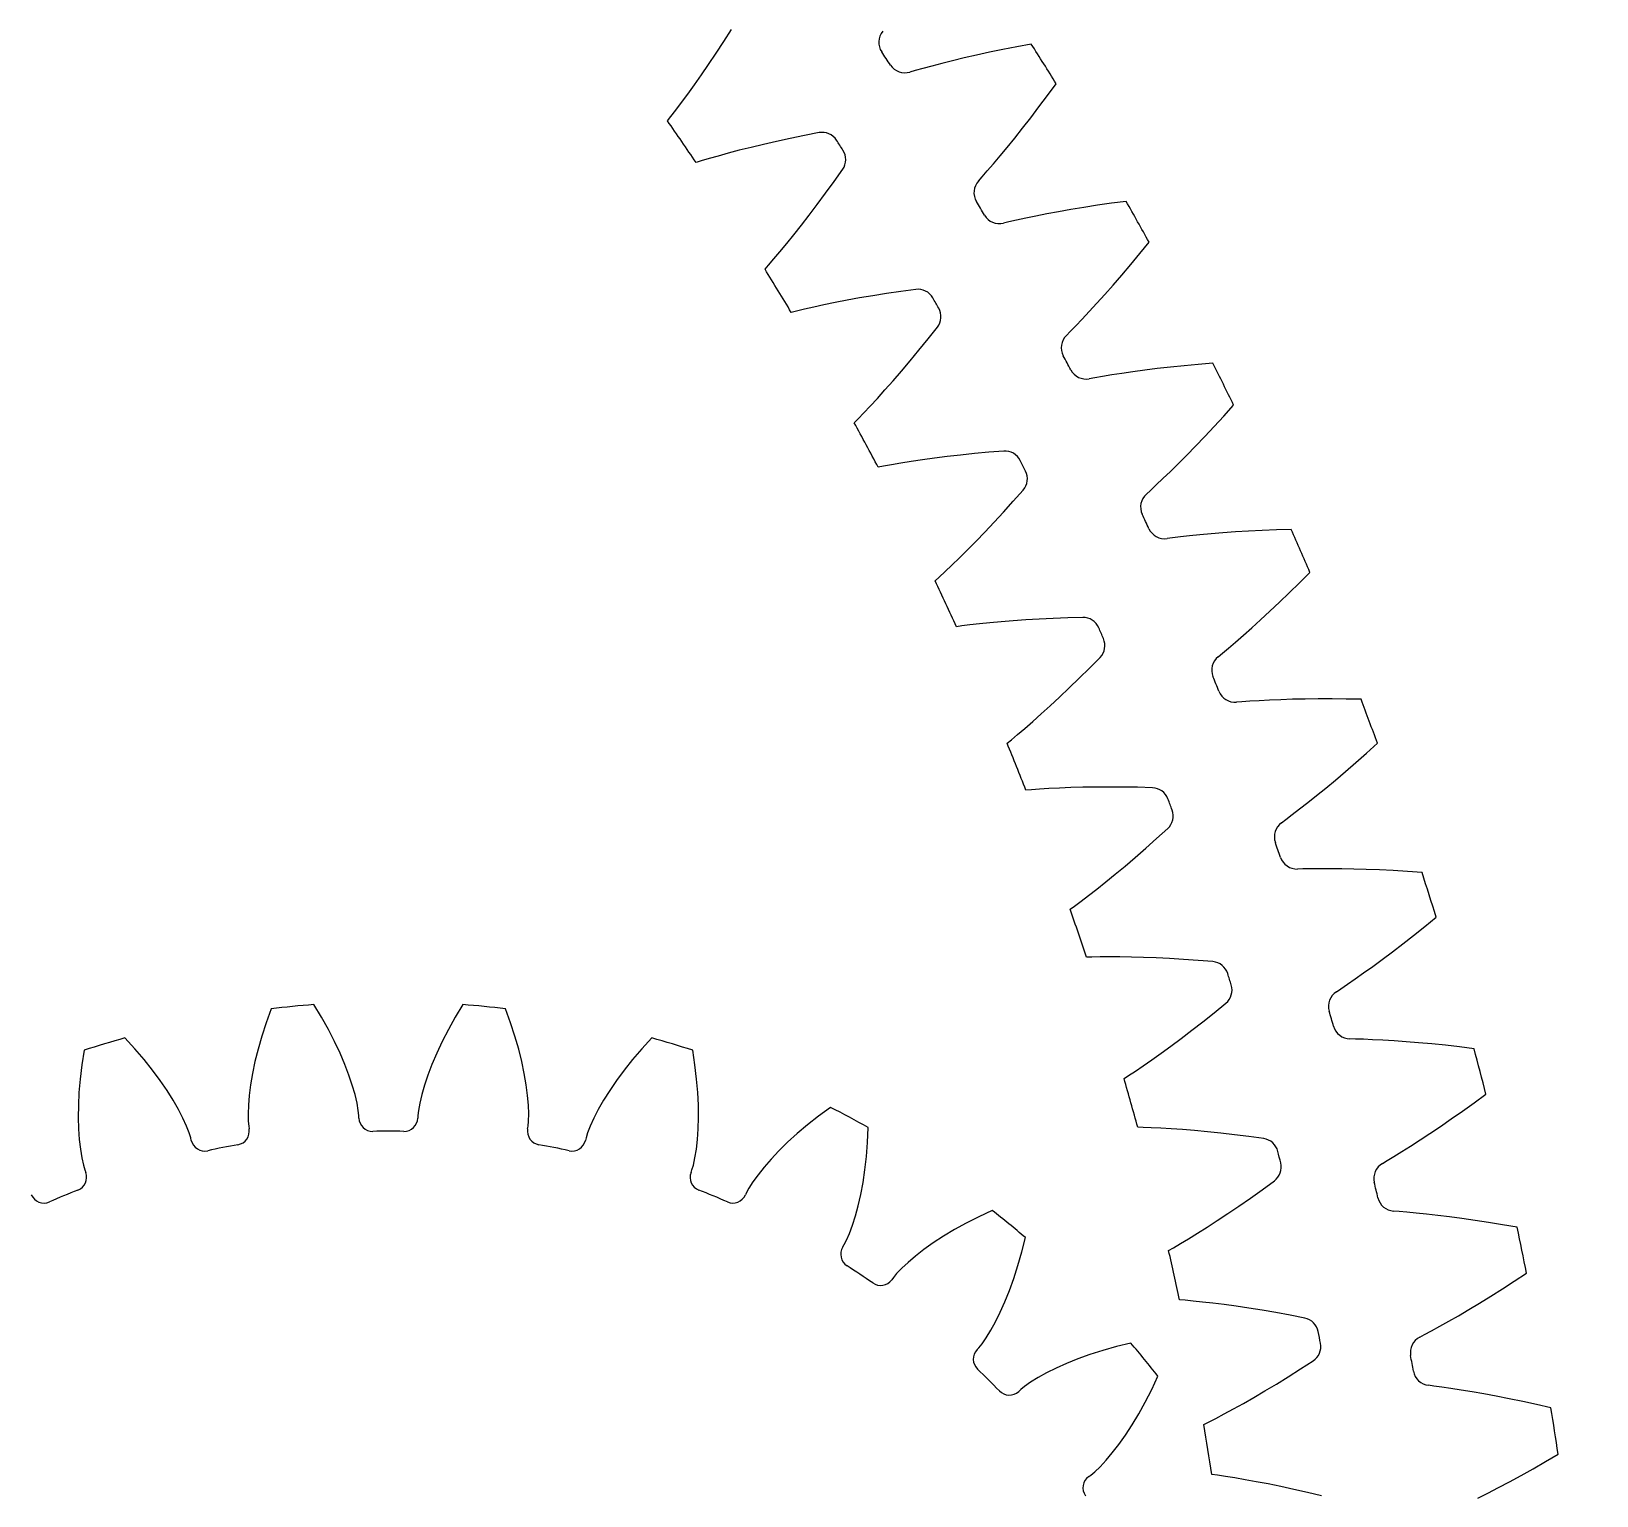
# Model space of a CAD drawing. Header units: millimetres. Extents: x -107 to 107, y -107 to 107.
# Drawn here: x 22.24 to 56.25, y 10.52 to 42.33 of the extents above; entities that cross this region are included whole.
import ezdxf

# ---------------------------------------------------------------- set-up
doc = ezdxf.new("R2010")
doc.units = ezdxf.units.MM

msp = doc.modelspace()

# ---------------------------------------------------------------- linework, layer by layer
at = {"layer": 'outer'}
msp.add_circle((0, 0), 107.079107, dxfattribs=at)
at = {"layer": 'planet'}
for p, q in [((27.455486, 21.097108), (27.345577, 20.795044)), ((28.546508, 20.913325), (28.379781, 21.188143)), ((31.620219, 21.188143), (31.453492, 20.913325)), ((32.654423, 20.795044), (32.544514, 21.097108)), ((27.345577, 20.795044), (27.250202, 20.502438)), ((28.697134, 20.644948), (28.546508, 20.913325)), ((31.453492, 20.913325), (31.302866, 20.644948)), ((32.749798, 20.502438), (32.654423, 20.795044)), ((24.494449, 20.227919), (24.277311, 20.464929)), ((27.250202, 20.502438), (27.168944, 20.220156)), ((28.831901, 20.383943), (28.697134, 20.644948)), ((31.302866, 20.644948), (31.168099, 20.383943)), ((32.831056, 20.220156), (32.749798, 20.502438)), ((35.722689, 20.464929), (35.505551, 20.227919)), ((23.388536, 20.195322), (23.339669, 19.87762)), ((24.694539, 19.994085), (24.494449, 20.227919)), ((27.168944, 20.220156), (27.101377, 19.949174)), ((28.951036, 20.13135), (28.831901, 20.383943)), ((29.054747, 19.88837), (28.951036, 20.13135)), ((31.048964, 20.13135), (30.945253, 19.88837)), ((31.168099, 20.383943), (31.048964, 20.13135)), ((32.898623, 19.949174), (32.831056, 20.220156)), ((35.505551, 20.227919), (35.305461, 19.994085)), ((36.660331, 19.87762), (36.611464, 20.195322)), ((23.339669, 19.87762), (23.303211, 19.57203)), ((24.877636, 19.764387), (24.694539, 19.994085)), ((25.04376, 19.539889), (24.877636, 19.764387)), ((27.101377, 19.949174), (27.047062, 19.69063)), ((29.143214, 19.65645), (29.054747, 19.88837)), ((30.945253, 19.88837), (30.856786, 19.65645)), ((32.952938, 19.69063), (32.898623, 19.949174)), ((35.122364, 19.764387), (34.95624, 19.539889)), ((35.305461, 19.994085), (35.122364, 19.764387)), ((36.696789, 19.57203), (36.660331, 19.87762)), ((23.303211, 19.57203), (23.278585, 19.27932)), ((25.192881, 19.321811), (25.04376, 19.539889)), ((27.00554, 19.445908), (26.976315, 19.216783)), ((27.047062, 19.69063), (27.00554, 19.445908)), ((29.216577, 19.43743), (29.143214, 19.65645)), ((29.274912, 19.23382), (29.216577, 19.43743)), ((30.783423, 19.43743), (30.725088, 19.23382)), ((30.856786, 19.65645), (30.783423, 19.43743)), ((32.99446, 19.445908), (32.952938, 19.69063)), ((33.023685, 19.216783), (32.99446, 19.445908)), ((34.95624, 19.539889), (34.807119, 19.321811)), ((36.721415, 19.27932), (36.696789, 19.57203)), ((23.278585, 19.27932), (23.265182, 19.000363)), ((25.324894, 19.111606), (25.192881, 19.321811)), ((25.439576, 18.911107), (25.324894, 19.111606)), ((26.976315, 19.216783), (26.958823, 19.005705)), ((29.31819, 19.049438), (29.274912, 19.23382)), ((29.346158, 18.891295), (29.31819, 19.049438)), ((30.68181, 19.049438), (30.653842, 18.891295)), ((30.725088, 19.23382), (30.68181, 19.049438)), ((33.041177, 19.005705), (33.023685, 19.216783)), ((34.675106, 19.111606), (34.560424, 18.911107)), ((34.807119, 19.321811), (34.675106, 19.111606)), ((36.734818, 19.000363), (36.721415, 19.27932)), ((23.265182, 19.000363), (23.26235, 18.73619)), ((23.26235, 18.73619), (23.269369, 18.48807)), ((25.536513, 18.72279), (25.439576, 18.911107)), ((25.61493, 18.550394), (25.536513, 18.72279)), ((26.958823, 19.005705), (26.952348, 18.816423)), ((26.952348, 18.816423), (26.95577, 18.655862)), ((29.357695, 18.782873), (29.346158, 18.891295)), ((29.359703, 18.724154), (29.357695, 18.782873)), ((30.642305, 18.782873), (30.640297, 18.724154)), ((30.653842, 18.891295), (30.642305, 18.782873)), ((33.047652, 18.816423), (33.041177, 19.005705)), ((33.04423, 18.655862), (33.047652, 18.816423)), ((34.463487, 18.72279), (34.38507, 18.550394)), ((34.560424, 18.911107), (34.463487, 18.72279)), ((36.730631, 18.48807), (36.73765, 18.73619)), ((36.73765, 18.73619), (36.734818, 19.000363)), ((39.346035, 18.765166), (39.104171, 18.57486)), ((39.605239, 18.95526), (39.346035, 18.765166)), ((23.269369, 18.48807), (23.285406, 18.257647)), ((25.673213, 18.400745), (25.61493, 18.550394)), ((25.70568, 18.296658), (25.673213, 18.400745)), ((26.95577, 18.655862), (26.965607, 18.547273)), ((26.965607, 18.547273), (26.975093, 18.48929)), ((33.024907, 18.48929), (33.034393, 18.547273)), ((33.034393, 18.547273), (33.04423, 18.655862)), ((34.326787, 18.400745), (34.29432, 18.296658)), ((34.38507, 18.550394), (34.326787, 18.400745)), ((36.714594, 18.257647), (36.730631, 18.48807)), ((38.87978, 18.385296), (38.67305, 18.197521)), ((39.104171, 18.57486), (38.87978, 18.385296)), ((40.410286, 18.196311), (40.424338, 18.517442)), ((23.285406, 18.257647), (23.30943, 18.047211)), ((23.30943, 18.047211), (23.340006, 17.860303)), ((25.719105, 18.239458), (25.70568, 18.296658)), ((34.29432, 18.296658), (34.280895, 18.239458)), ((36.659994, 17.860303), (36.69057, 18.047211)), ((36.69057, 18.047211), (36.714594, 18.257647)), ((38.67305, 18.197521), (38.48425, 18.012725)), ((40.386426, 17.889481), (40.410286, 18.196311)), ((23.340006, 17.860303), (23.374686, 17.703495)), ((23.374686, 17.703495), (23.405518, 17.598912)), ((36.594482, 17.598912), (36.625314, 17.703495)), ((36.625314, 17.703495), (36.659994, 17.860303)), ((38.313765, 17.832314), (38.162171, 17.658041)), ((38.48425, 18.012725), (38.313765, 17.832314)), ((40.353474, 17.59759), (40.386426, 17.889481)), ((23.405518, 17.598912), (23.426134, 17.543893)), ((36.573866, 17.543893), (36.594482, 17.598912)), ((38.030358, 17.492253), (37.919815, 17.338468)), ((38.162171, 17.658041), (38.030358, 17.492253)), ((40.312197, 17.321379), (40.353474, 17.59759)), ((37.781307, 17.107313), (37.756981, 17.053831)), ((37.833457, 17.203066), (37.781307, 17.107313)), ((37.919815, 17.338468), (37.833457, 17.203066)), ((40.208147, 16.819746), (40.263437, 17.06173)), ((40.263437, 17.06173), (40.312197, 17.321379)), ((40.147465, 16.596879), (40.208147, 16.819746)), ((43.118665, 16.717151), (42.827356, 16.581277)), ((40.016396, 16.217822), (40.082849, 16.395174)), ((40.082849, 16.395174), (40.147465, 16.596879)), ((42.553012, 16.441814), (42.295951, 16.299669)), ((42.827356, 16.581277), (42.553012, 16.441814)), ((39.901148, 15.974234), (39.951791, 16.070792)), ((39.951791, 16.070792), (40.016396, 16.217822)), ((41.835335, 16.011421), (41.63293, 15.867736)), ((42.05656, 16.155833), (41.835335, 16.011421)), ((42.295951, 16.299669), (42.05656, 16.155833)), ((43.76018, 15.815728), (43.836611, 16.127948)), ((39.870195, 15.924295), (39.901148, 15.974234)), ((41.45025, 15.726386), (41.288626, 15.589499)), ((41.63293, 15.867736), (41.45025, 15.726386)), ((43.676918, 15.519448), (43.76018, 15.815728)), ((41.039091, 15.344282), (40.969263, 15.260543)), ((41.150205, 15.460235), (41.039091, 15.344282)), ((41.288626, 15.589499), (41.150205, 15.460235)), ((43.587654, 15.239595), (43.676918, 15.519448)), ((40.969263, 15.260543), (40.93497, 15.212835)), ((43.394806, 14.731596), (43.493285, 14.976743)), ((43.493285, 14.976743), (43.587654, 15.239595)), ((43.29337, 14.505049), (43.394806, 14.731596)), ((43.08765, 14.113079), (43.190375, 14.298302)), ((43.190375, 14.298302), (43.29337, 14.505049)), ((42.895826, 13.820498), (42.987874, 13.952099)), ((42.987874, 13.952099), (43.08765, 14.113079)), ((42.787217, 13.692734), (42.827319, 13.735675)), ((42.827319, 13.735675), (42.895826, 13.820498)), ((45.519448, 13.676918), (45.239595, 13.587654)), ((45.815728, 13.76018), (45.519448, 13.676918)), ((46.127948, 13.836611), (45.815728, 13.76018)), ((44.505049, 13.29337), (44.298302, 13.190375)), ((44.731596, 13.394806), (44.505049, 13.29337)), ((44.976743, 13.493285), (44.731596, 13.394806)), ((45.239595, 13.587654), (44.976743, 13.493285)), ((43.952099, 12.987874), (43.820498, 12.895826)), ((44.113079, 13.08765), (43.952099, 12.987874)), ((44.298302, 13.190375), (44.113079, 13.08765)), ((46.581277, 12.827356), (46.717151, 13.118665)), ((43.735675, 12.827319), (43.692734, 12.787217)), ((43.820498, 12.895826), (43.735675, 12.827319)), ((46.441814, 12.553012), (46.581277, 12.827356)), ((46.155833, 12.05656), (46.299669, 12.295951)), ((46.299669, 12.295951), (46.441814, 12.553012)), ((46.011421, 11.835335), (46.155833, 12.05656)), ((45.726386, 11.45025), (45.867736, 11.63293)), ((45.867736, 11.63293), (46.011421, 11.835335)), ((45.460235, 11.150205), (45.589499, 11.288626)), ((45.589499, 11.288626), (45.726386, 11.45025)), ((45.212835, 10.93497), (45.260543, 10.969263)), ((45.260543, 10.969263), (45.344282, 11.039091)), ((45.344282, 11.039091), (45.460235, 11.150205))]:
    msp.add_line(p, q, dxfattribs=at)
for centre, radius, start, end in [((30, 0), 21.25, 94.372796, 96.877204), ((30, 0), 21.25, 83.122796, 85.627204), ((30, 0), 21.25, 105.622796, 108.127204), ((30, 0), 21.25, 71.872796, 74.377204), ((29.659528, 18.734406), 0.3, 181.958542, 271.041158), ((30.340472, 18.734406), 0.3, 268.958842, 358.041458), ((30, 0), 21.25, 60.622796, 63.127204), ((26.679029, 18.440853), 0.3, 280.208842, 9.291458), ((30, 0), 18.4375, 88.958842, 91.041158), ((33.320971, 18.440853), 0.3, 170.708542, 259.791158), ((26.011168, 18.308007), 0.3, 193.208542, 282.291158), ((30, 0), 18.4375, 100.208842, 102.291158), ((30, 0), 18.4375, 77.708842, 79.791158), ((33.988832, 18.308007), 0.3, 257.708842, 346.791458), ((23.145209, 17.438628), 0.3, 291.458842, 20.541458), ((36.854791, 17.438628), 0.3, 159.458542, 248.541158), ((22.516098, 17.178042), 0.3, 204.458542, 293.541158), ((30, 0), 18.4375, 111.458842, 113.541158), ((30, 0), 18.4375, 66.458842, 68.541158), ((37.483902, 17.178042), 0.3, 246.458842, 335.541458), ((30, 0), 21.25, 49.372796, 51.877204), ((40.125186, 15.766246), 0.3, 148.208542, 237.291158), ((30, 0), 18.4375, 55.208842, 57.291158), ((40.691371, 15.387933), 0.3, 235.208842, 324.291458), ((43.006475, 13.487976), 0.3, 136.958542, 226.041158), ((30, 0), 21.25, 38.122796, 40.627204), ((30, 0), 18.4375, 43.958842, 46.041158), ((43.487976, 13.006475), 0.3, 223.958842, 313.041458), ((45.387933, 10.691371), 0.3, 125.708542, 214.791158)]:
    msp.add_arc(centre, radius, start, end, dxfattribs=at)
at = {"layer": 'thin_ring_external'}
for p, q in [((43.054951, 41.876132), (42.775449, 41.814954)), ((43.346848, 41.936771), (43.054951, 41.876132)), ((43.65042, 41.996429), (43.346848, 41.936771)), ((43.965078, 42.054723), (43.65042, 41.996429)), ((41.609142, 41.524117), (41.44275, 41.477556)), ((41.804486, 41.577079), (41.609142, 41.524117)), ((42.021824, 41.633915), (41.804486, 41.577079)), ((42.257508, 41.693148), (42.021824, 41.633915)), ((42.509245, 41.753753), (42.257508, 41.693148)), ((42.775449, 41.814954), (42.509245, 41.753753)), ((41.44275, 41.477556), (41.328336, 41.446631)), ((44.318317, 40.935626), (44.506892, 41.194175)), ((44.133304, 40.687664), (44.318317, 40.935626)), ((43.952453, 40.450654), (44.133304, 40.687664)), ((43.606221, 40.011455), (43.776474, 40.225054)), ((43.776474, 40.225054), (43.952453, 40.450654)), ((43.287474, 39.623718), (43.442759, 39.810645)), ((43.442759, 39.810645), (43.606221, 40.011455)), ((43.010085, 39.299037), (43.142279, 39.452298)), ((43.142279, 39.452298), (43.287474, 39.623718)), ((42.818836, 39.079311), (42.896177, 39.169117)), ((42.896177, 39.169117), (43.010085, 39.299037)), ((44.826213, 38.459319), (44.557231, 38.41179)), ((45.108474, 38.506145), (44.826213, 38.459319)), ((45.403086, 38.5518), (45.108474, 38.506145)), ((45.709308, 38.59588), (45.403086, 38.5518)), ((46.026533, 38.638032), (45.709308, 38.59588)), ((43.478024, 38.190409), (43.362181, 38.165366)), ((43.646576, 38.228414), (43.478024, 38.190409)), ((43.84437, 38.271332), (43.646576, 38.228414)), ((44.064327, 38.316997), (43.84437, 38.271332)), ((44.302727, 38.364118), (44.064327, 38.316997)), ((44.557231, 38.41179), (44.302727, 38.364118)), ((46.322169, 37.502357), (46.5237, 37.750941)), ((46.124736, 37.264166), (46.322169, 37.502357)), ((45.932019, 37.036699), (46.124736, 37.264166)), ((45.563813, 36.615753), (45.744751, 36.820379)), ((45.744751, 36.820379), (45.932019, 37.036699)), ((45.225684, 36.244796), (45.390311, 36.423551)), ((45.390311, 36.423551), (45.563813, 36.615753)), ((44.932078, 35.934702), (45.071926, 36.081014)), ((45.071926, 36.081014), (45.225684, 36.244796)), ((44.729859, 35.725028), (44.811685, 35.810768)), ((44.811685, 35.810768), (44.932078, 35.934702)), ((46.987244, 35.0357), (46.702961, 35.003347)), ((47.283803, 35.066253), (46.987244, 35.0357)), ((47.591877, 35.094639), (47.283803, 35.066253)), ((47.91084, 35.120538), (47.591877, 35.094639)), ((45.3428, 34.803628), (45.225829, 34.784532)), ((45.513073, 34.832976), (45.3428, 34.803628)), ((45.7128, 34.865739), (45.513073, 34.832976)), ((45.934801, 34.900113), (45.7128, 34.865739)), ((46.175297, 34.935), (45.934801, 34.900113)), ((46.431902, 34.969614), (46.175297, 34.935)), ((46.702961, 35.003347), (46.431902, 34.969614)), ((48.148102, 33.97125), (48.362063, 34.209218)), ((47.734685, 33.52612), (47.938765, 33.74345)), ((47.938765, 33.74345), (48.148102, 33.97125)), ((47.536615, 33.319645), (47.734685, 33.52612)), ((47.162376, 32.941431), (47.345465, 33.124524)), ((47.345465, 33.124524), (47.536615, 33.319645)), ((46.826915, 32.615598), (46.988836, 32.771316)), ((46.988836, 32.771316), (47.162376, 32.941431)), ((46.467118, 32.277543), (46.553216, 32.358993)), ((46.553216, 32.358993), (46.67978, 32.476618)), ((46.67978, 32.476618), (46.826915, 32.615598)), ((47.032212, 31.326048), (46.914418, 31.31295)), ((47.203761, 31.346664), (47.032212, 31.326048)), ((47.404901, 31.369186), (47.203761, 31.346664)), ((47.628368, 31.392179), (47.404901, 31.369186)), ((47.870331, 31.414741), (47.628368, 31.392179)), ((48.128369, 31.436208), (47.870331, 31.414741)), ((48.400796, 31.456056), (48.128369, 31.436208)), ((48.686361, 31.473851), (48.400796, 31.456056)), ((48.984093, 31.489221), (48.686361, 31.473851)), ((49.293214, 31.50184), (48.984093, 31.489221)), ((49.613084, 31.511419), (49.293214, 31.50184)), ((49.570657, 30.134701), (49.791353, 30.351515)), ((49.791353, 30.351515), (50.017186, 30.578248)), ((49.147392, 29.731983), (49.355747, 29.928075)), ((49.355747, 29.928075), (49.570657, 30.134701)), ((48.946529, 29.546877), (49.147392, 29.731983)), ((48.57233, 29.21234), (48.754329, 29.373372)), ((48.754329, 29.373372), (48.946529, 29.546877)), ((48.116224, 28.822798), (48.248629, 28.933807)), ((48.248629, 28.933807), (48.402669, 29.065092)), ((48.402669, 29.065092), (48.57233, 29.21234)), ((48.02608, 28.74585), (48.116224, 28.822798)), ((48.541853, 27.766742), (48.423544, 27.759675)), ((48.714231, 27.778571), (48.541853, 27.766742)), ((48.916258, 27.790793), (48.714231, 27.778571)), ((49.140608, 27.802347), (48.916258, 27.790793)), ((49.383408, 27.812524), (49.140608, 27.802347)), ((49.642205, 27.820787), (49.383408, 27.812524)), ((49.91529, 27.826699), (49.642205, 27.820787)), ((50.201391, 27.82989), (49.91529, 27.826699)), ((50.49952, 27.830038), (50.201391, 27.82989)), ((50.808882, 27.826857), (50.49952, 27.830038)), ((51.128823, 27.82009), (50.808882, 27.826857)), ((51.247635, 26.652597), (51.48475, 26.867503)), ((51.016156, 26.447334), (51.247635, 26.652597)), ((50.57288, 26.066754), (50.790976, 26.251952)), ((50.790976, 26.251952), (51.016156, 26.447334)), ((50.162019, 25.72868), (50.362827, 25.892145)), ((50.362827, 25.892145), (50.57288, 26.066754)), ((49.795077, 25.438759), (49.972035, 25.577151)), ((49.972035, 25.577151), (50.162019, 25.72868)), ((49.402678, 25.139162), (49.496634, 25.211406)), ((49.496634, 25.211406), (49.634534, 25.31551)), ((49.634534, 25.31551), (49.795077, 25.438759)), ((49.867785, 24.134995), (49.749269, 24.133979)), ((50.040542, 24.138007), (49.867785, 24.134995)), ((50.242929, 24.139898), (50.040542, 24.138007)), ((50.467577, 24.139981), (50.242929, 24.139898)), ((50.710579, 24.137747), (50.467577, 24.139981)), ((50.969461, 24.132786), (50.710579, 24.137747)), ((51.242492, 24.124746), (50.969461, 24.132786)), ((51.528382, 24.113324), (51.242492, 24.124746)), ((51.82613, 24.098249), (51.528382, 24.113324)), ((52.134926, 24.079276), (51.82613, 24.098249)), ((52.454104, 24.056182), (52.134926, 24.079276)), ((52.27149, 22.69097), (52.513148, 22.884145)), ((52.513148, 22.884145), (52.760927, 23.086664)), ((51.80936, 22.333519), (52.036627, 22.50734)), ((52.036627, 22.50734), (52.27149, 22.69097)), ((51.381773, 22.016866), (51.590665, 22.169864)), ((51.590665, 22.169864), (51.80936, 22.333519)), ((51.000506, 21.746059), (51.184299, 21.875235)), ((51.184299, 21.875235), (51.381773, 22.016866)), ((50.593321, 21.466889), (50.690843, 21.534242)), ((50.690843, 21.534242), (50.833879, 21.631168)), ((50.833879, 21.631168), (51.000506, 21.746059)), ((51.006547, 20.440283), (50.888135, 20.44532)), ((51.179233, 20.434471), (51.006547, 20.440283)), ((51.381453, 20.426025), (51.179233, 20.434471)), ((51.605812, 20.414637), (51.381453, 20.426025)), ((51.848383, 20.399998), (51.605812, 20.414637)), ((52.106674, 20.381824), (51.848383, 20.399998)), ((52.378938, 20.359854), (52.106674, 20.381824)), ((52.663873, 20.33385), (52.378938, 20.359854)), ((52.960462, 20.303591), (52.663873, 20.33385)), ((53.267886, 20.268875), (52.960462, 20.303591)), ((53.585469, 20.229513), (53.267886, 20.268875)), ((53.333385, 18.875407), (53.584591, 19.055991)), ((53.584591, 19.055991), (53.842387, 19.245594)), ((52.853606, 18.542019), (53.089452, 18.704009)), ((53.089452, 18.704009), (53.333385, 18.875407)), ((52.410408, 18.247612), (52.62684, 18.389744)), ((52.62684, 18.389744), (52.853606, 18.542019)), ((52.01581, 17.996626), (52.20596, 18.116249)), ((52.20596, 18.116249), (52.410408, 18.247612)), ((51.594902, 17.738611), (51.695736, 17.800896)), ((51.695736, 17.800896), (51.843535, 17.890393)), ((51.843535, 17.890393), (52.01581, 17.996626)), ((51.955171, 16.692245), (51.83717, 16.703321)), ((52.127334, 16.677622), (51.955171, 16.692245)), ((52.328859, 16.658862), (52.127334, 16.677622)), ((52.552344, 16.636033), (52.328859, 16.658862)), ((52.793851, 16.609028), (52.552344, 16.636033)), ((53.050877, 16.577689), (52.793851, 16.609028)), ((53.321664, 16.541846), (53.050877, 16.577689)), ((53.604899, 16.501326), (53.321664, 16.541846)), ((53.899556, 16.455963), (53.604899, 16.501326)), ((54.204808, 16.405595), (53.899556, 16.455963)), ((54.519966, 16.350069), (54.204808, 16.405595)), ((54.459169, 15.178122), (54.72631, 15.354314)), ((53.946703, 14.851881), (54.199069, 15.0106)), ((54.199069, 15.0106), (54.459169, 15.178122)), ((53.468648, 14.561647), (53.702893, 14.702145)), ((53.702893, 14.702145), (53.946703, 14.851881)), ((52.838343, 14.200242), (53.034352, 14.31)), ((53.034352, 14.31), (53.245241, 14.430752)), ((53.245241, 14.430752), (53.468648, 14.561647)), ((52.404809, 13.964055), (52.508692, 14.021111)), ((52.508692, 14.021111), (52.660867, 14.102944)), ((52.660867, 14.102944), (52.838343, 14.200242)), ((52.711179, 12.900659), (52.593898, 12.917745)), ((52.882372, 12.877264), (52.711179, 12.900659)), ((53.082676, 12.848239), (52.882372, 12.877264)), ((53.304703, 12.814028), (53.082676, 12.848239)), ((53.544517, 12.774727), (53.304703, 12.814028)), ((53.799607, 12.730305), (53.544517, 12.774727)), ((54.068211, 12.680682), (53.799607, 12.730305)), ((54.349008, 12.625753), (54.068211, 12.680682)), ((54.640964, 12.565403), (54.349008, 12.625753)), ((54.943245, 12.499515), (54.640964, 12.565403)), ((55.255158, 12.427969), (54.943245, 12.499515)), ((54.866285, 11.106632), (55.134599, 11.260655)), ((55.134599, 11.260655), (55.410388, 11.422977)), ((54.355006, 10.823915), (54.606144, 10.961006)), ((54.606144, 10.961006), (54.866285, 11.106632)), ((53.667314, 10.466417), (53.884093, 10.576244)), ((53.884093, 10.576244), (54.113893, 10.695561)), ((54.113893, 10.695561), (54.355006, 10.823915))]:
    msp.add_line(p, q, dxfattribs=at)
for centre, radius, start, end in [((41.028089, 42.092743), 0.375, 140.427217, 213.789177), ((-21.875, 0), 75.3125, 33.527896, 33.789177), ((-21.875, 0), 78.125, 31.822226, 32.568018), ((41.219386, 41.805455), 0.375, 213.527896, 286.889856), ((43.095316, 38.825966), 0.375, 137.500388, 210.862348), ((-21.875, 0), 75.3125, 30.601067, 30.862348), ((-21.875, 0), 78.125, 28.895396, 29.641189), ((43.271695, 38.529285), 0.375, 210.601067, 283.963027), ((44.993043, 35.457897), 0.375, 134.573558, 207.935518), ((-21.875, 0), 75.3125, 27.674238, 27.935518), ((-21.875, 0), 78.125, 25.968567, 26.71436), ((45.154043, 35.152597), 0.375, 207.674238, 281.036198), ((46.716319, 31.997322), 0.375, 131.646729, 205.008689), ((-21.875, 0), 75.3125, 24.747408, 25.008689), ((46.86152, 31.6842), 0.375, 204.747408, 278.109368), ((-21.875, 0), 78.125, 23.041738, 23.78753), ((48.260648, 28.45327), 0.375, 128.7199, 202.08186), ((-21.875, 0), 75.3125, 21.820579, 22.08186), ((48.389671, 28.133142), 0.375, 201.820579, 275.182539), ((-21.875, 0), 78.125, 20.114909, 20.860701), ((49.622001, 24.834987), 0.375, 125.793071, 199.155031), ((-21.875, 0), 75.3125, 18.89375, 19.155031), ((49.73451, 24.508688), 0.375, 198.89375, 272.25571), ((-21.875, 0), 78.125, 17.188079, 17.933872), ((50.796826, 21.151912), 0.375, 122.866241, 196.228201), ((-21.875, 0), 75.3125, 15.966921, 16.228201), ((50.892527, 20.820294), 0.375, 195.966921, 269.328881), ((-21.875, 0), 78.125, 14.26125, 15.007043), ((51.782059, 17.413653), 0.375, 119.939412, 193.301372), ((-21.875, 0), 75.3125, 13.040091, 13.301372), ((51.860703, 17.077582), 0.375, 193.040091, 266.402051), ((-21.875, 0), 78.125, 11.334421, 12.080213), ((52.575129, 13.629965), 0.375, 117.012583, 190.374543), ((-21.875, 0), 75.3125, 10.113262, 10.374543), ((52.63651, 13.290316), 0.375, 190.113262, 263.475222), ((-21.875, 0), 78.125, 8.407592, 9.153384)]:
    msp.add_arc(centre, radius, start, end, dxfattribs=at)
at = {"layer": 'thin_ring_internal'}
for p, q in [((37.286568, 42.106833), (37.45655, 42.371855)), ((36.957158, 41.612184), (37.119871, 41.853443)), ((37.119871, 41.853443), (37.286568, 42.106833)), ((36.79927, 41.3837), (36.957158, 41.612184)), ((36.502444, 40.968803), (36.647249, 41.168845)), ((36.647249, 41.168845), (36.79927, 41.3837)), ((36.366707, 40.785322), (36.502444, 40.968803)), ((36.062221, 40.387734), (36.135881, 40.482156)), ((36.135881, 40.482156), (36.242836, 40.621253)), ((36.242836, 40.621253), (36.366707, 40.785322)), ((39.355716, 40.129945), (39.036432, 40.067498)), ((37.877775, 39.810633), (37.622564, 39.746288)), ((38.147813, 39.875538), (37.877775, 39.810633)), ((38.431507, 39.940339), (38.147813, 39.875538)), ((38.727953, 40.004483), (38.431507, 39.940339)), ((39.036432, 40.067498), (38.727953, 40.004483)), ((36.797701, 39.516849), (36.683075, 39.48218)), ((36.966003, 39.566469), (36.797701, 39.516849)), ((37.163695, 39.622865), (36.966003, 39.566469)), ((37.383771, 39.683333), (37.163695, 39.622865)), ((37.622564, 39.746288), (37.383771, 39.683333)), ((39.68191, 39.068578), (39.870034, 39.334005)), ((39.317423, 38.569326), (39.497709, 38.813235)), ((39.497709, 38.813235), (39.68191, 39.068578)), ((39.141777, 38.337312), (39.317423, 38.569326)), ((38.808121, 37.911559), (38.971648, 38.117792)), ((38.971648, 38.117792), (39.141777, 38.337312)), ((38.652608, 37.719723), (38.808121, 37.911559)), ((38.374408, 37.386869), (38.507053, 37.543929)), ((38.507053, 37.543929), (38.652608, 37.719723)), ((38.181309, 37.163562), (38.260016, 37.25382)), ((38.260016, 37.25382), (38.374408, 37.386869)), ((41.455813, 36.726302), (41.133595, 36.681383)), ((39.462421, 36.388042), (39.239371, 36.339683)), ((39.704295, 36.437863), (39.462421, 36.388042)), ((39.962639, 36.488176), (39.704295, 36.437863)), ((40.235819, 36.538238), (39.962639, 36.488176)), ((40.522628, 36.587449), (40.235819, 36.538238)), ((40.822135, 36.635308), (40.522628, 36.587449)), ((41.133595, 36.681383), (40.822135, 36.635308)), ((38.868134, 36.253812), (38.751785, 36.225454)), ((39.038894, 36.294167), (38.868134, 36.253812)), ((39.239371, 36.339683), (39.038894, 36.294167)), ((41.723559, 35.648706), (41.925897, 35.903463)), ((41.332352, 35.170102), (41.525689, 35.403803)), ((41.525689, 35.403803), (41.723559, 35.648706)), ((41.144299, 34.948027), (41.332352, 35.170102)), ((40.78789, 34.54113), (40.962435, 34.738125)), ((40.962435, 34.738125), (41.144299, 34.948027)), ((40.467196, 34.190489), (40.622133, 34.358073)), ((40.622133, 34.358073), (40.78789, 34.54113)), ((40.204684, 33.914303), (40.326171, 34.040908)), ((40.326171, 34.040908), (40.467196, 34.190489)), ((40.121167, 33.828479), (40.204684, 33.914303)), ((41.60225, 33.020694), (41.358016, 32.984156)), ((41.862956, 33.056823), (41.60225, 33.020694)), ((42.138462, 33.091892), (41.862956, 33.056823)), ((42.427531, 33.125368), (42.138462, 33.091892)), ((42.729204, 33.1568), (42.427531, 33.125368)), ((43.042715, 33.185798), (42.729204, 33.1568)), ((43.366905, 33.213053), (43.042715, 33.185798)), ((40.757285, 32.882579), (40.639562, 32.860617)), ((40.929995, 32.913549), (40.757285, 32.882579)), ((41.132658, 32.94805), (40.929995, 32.913549)), ((41.358016, 32.984156), (41.132658, 32.94805)), ((43.575406, 32.122443), (43.791354, 32.365771)), ((43.364456, 31.888711), (43.575406, 32.122443)), ((42.958746, 31.454443), (43.158646, 31.665918)), ((43.158646, 31.665918), (43.364456, 31.888711)), ((42.765691, 31.254786), (42.958746, 31.454443)), ((42.405143, 30.893884), (42.580649, 31.067617)), ((42.580649, 31.067617), (42.765691, 31.254786)), ((42.092302, 30.593355), (42.241285, 30.735012)), ((42.241285, 30.735012), (42.405143, 30.893884)), ((41.876003, 30.392438), (41.964083, 30.473574)), ((41.964083, 30.473574), (42.092302, 30.593355)), ((44.758096, 29.591172), (44.443469, 29.579339)), ((45.083291, 29.600684), (44.758096, 29.591172)), ((42.459518, 29.413212), (42.34077, 29.397712)), ((42.633661, 29.434704), (42.459518, 29.413212)), ((42.837905, 29.458086), (42.633661, 29.434704)), ((43.064898, 29.481832), (42.837905, 29.458086)), ((43.310764, 29.504978), (43.064898, 29.481832)), ((43.573053, 29.526816), (43.310764, 29.504978)), ((43.850063, 29.546788), (43.573053, 29.526816)), ((44.140529, 29.564428), (43.850063, 29.546788)), ((44.443469, 29.579339), (44.140529, 29.564428)), ((45.231922, 28.500315), (45.460836, 28.731487)), ((44.790854, 28.06723), (45.008524, 28.278452)), ((45.008524, 28.278452), (45.231922, 28.500315)), ((44.579704, 27.866987), (44.790854, 28.06723)), ((44.181047, 27.501385), (44.376034, 27.67817)), ((44.376034, 27.67817), (44.579704, 27.866987)), ((43.824025, 27.187809), (43.996315, 27.337496)), ((43.996315, 27.337496), (44.181047, 27.501385)), ((43.440581, 26.865694), (43.53296, 26.941899)), ((43.53296, 26.941899), (43.667529, 27.054499)), ((43.667529, 27.054499), (43.824025, 27.187809)), ((43.96975, 25.856064), (43.850334, 25.847072)), ((44.144807, 25.868014), (43.96975, 25.856064)), ((44.350024, 25.880208), (44.144807, 25.868014)), ((44.577975, 25.891522), (44.350024, 25.880208)), ((44.824737, 25.901207), (44.577975, 25.891522)), ((45.087828, 25.90869), (44.824737, 25.901207)), ((45.365516, 25.913504), (45.087828, 25.90869)), ((45.656511, 25.915256), (45.365516, 25.913504)), ((45.959813, 25.913601), (45.656511, 25.915256)), ((46.274617, 25.908236), (45.959813, 25.913601)), ((46.599846, 25.899974), (46.274617, 25.908236)), ((46.688165, 24.793131), (46.929362, 25.011457)), ((46.224105, 24.384778), (46.452985, 24.583798)), ((46.452985, 24.583798), (46.688165, 24.793131)), ((45.788657, 24.018952), (46.002335, 24.196365)), ((46.002335, 24.196365), (46.224105, 24.384778)), ((45.390901, 23.699523), (45.584307, 23.853079)), ((45.584307, 23.853079), (45.788657, 24.018952)), ((45.047152, 23.434903), (45.210695, 23.559467)), ((45.210695, 23.559467), (45.390901, 23.699523)), ((44.810232, 23.258773), (44.906635, 23.329819)), ((44.906635, 23.329819), (45.047152, 23.434903)), ((45.283476, 22.221751), (45.163747, 22.219294)), ((45.458925, 22.224124), (45.283476, 22.221751)), ((45.664501, 22.225093), (45.458925, 22.224124)), ((45.89273, 22.223942), (45.664501, 22.225093)), ((46.139653, 22.220137), (45.89273, 22.223942)), ((46.40276, 22.213241), (46.139653, 22.220137)), ((46.680296, 22.202884), (46.40276, 22.213241)), ((46.970952, 22.188742), (46.680296, 22.202884)), ((47.273712, 22.170527), (46.970952, 22.188742)), ((47.587753, 22.147978), (47.273712, 22.170527)), ((47.912045, 22.121969), (47.587753, 22.147978)), ((47.939789, 21.011954), (48.192548, 21.216783)), ((47.454121, 20.629552), (47.693528, 20.815776)), ((47.693528, 20.815776), (47.939789, 21.011954)), ((46.999346, 20.288052), (47.222393, 20.453531)), ((47.222393, 20.453531), (47.454121, 20.629552)), ((46.584739, 19.99082), (46.786242, 20.133586)), ((46.786242, 20.133586), (46.999346, 20.288052)), ((46.081006, 19.648114), (46.227053, 19.745367)), ((46.227053, 19.745367), (46.397154, 19.860815)), ((46.397154, 19.860815), (46.584739, 19.99082)), ((45.980868, 19.582438), (46.081006, 19.648114)), ((46.396775, 18.521121), (46.27709, 18.525205)), ((46.572091, 18.513909), (46.396775, 18.521121)), ((46.777413, 18.503649), (46.572091, 18.513909)), ((47.005239, 18.490037), (46.777413, 18.503649)), ((47.251586, 18.472753), (47.005239, 18.490037)), ((47.513924, 18.4515), (47.251586, 18.472753)), ((47.79048, 18.426002), (47.513924, 18.4515)), ((48.079931, 18.396009), (47.79048, 18.426002)), ((48.381243, 18.361287), (48.079931, 18.396009)), ((48.693584, 18.321623), (48.381243, 18.361287)), ((49.015972, 18.277942), (48.693584, 18.321623)), ((48.983058, 17.168069), (49.246625, 17.358789)), ((48.726451, 16.985632), (48.983058, 17.168069)), ((48.236237, 16.649656), (48.477232, 16.81276)), ((48.477232, 16.81276), (48.726451, 16.985632)), ((47.574267, 16.222457), (47.783266, 16.354006)), ((47.783266, 16.354006), (48.004487, 16.496604)), ((48.004487, 16.496604), (48.236237, 16.649656)), ((47.052571, 15.907771), (47.20371, 15.996903)), ((47.20371, 15.996903), (47.379862, 16.10289)), ((47.379862, 16.10289), (47.574267, 16.222457)), ((46.948995, 15.847661), (47.052571, 15.907771)), ((47.306324, 14.765215), (47.187041, 14.775829)), ((47.480985, 14.748441), (47.306324, 14.765215)), ((47.68544, 14.726984), (47.480985, 14.748441)), ((47.912183, 14.70095), (47.68544, 14.726984)), ((48.157218, 14.67024), (47.912183, 14.70095)), ((48.418004, 14.634692), (48.157218, 14.67024)), ((48.692755, 14.59413), (48.418004, 14.634692)), ((48.980136, 14.548374), (48.692755, 14.59413)), ((49.279103, 14.49725), (48.980136, 14.548374)), ((49.588812, 14.440588), (49.279103, 14.49725)), ((49.908333, 14.379368), (49.588812, 14.440588)), ((49.548672, 13.104797), (49.814858, 13.272948)), ((49.814858, 13.272948), (50.088448, 13.44899)), ((49.040842, 12.796092), (49.290384, 12.945792)), ((49.290384, 12.945792), (49.548672, 13.104797)), ((48.572401, 12.525619), (48.801079, 12.655924)), ((48.801079, 12.655924), (49.040842, 12.796092)), ((47.974209, 12.200699), (48.155886, 12.296908)), ((48.155886, 12.296908), (48.356531, 12.40568)), ((48.356531, 12.40568), (48.572401, 12.525619)), ((47.711724, 12.065589), (47.818428, 12.119953)), ((47.818428, 12.119953), (47.974209, 12.200699)), ((48.009409, 10.965245), (47.890883, 10.982357)), ((48.182893, 10.938957), (48.009409, 10.965245)), ((48.385872, 10.906367), (48.182893, 10.938957)), ((48.610854, 10.86799), (48.385872, 10.906367)), ((48.853846, 10.823944), (48.610854, 10.86799)), ((49.112302, 10.774208), (48.853846, 10.823944)), ((49.384428, 10.718703), (49.112302, 10.774208)), ((49.668881, 10.657322), (49.384428, 10.718703)), ((49.96461, 10.589948), (49.668881, 10.657322)), ((50.270763, 10.516457), (49.96461, 10.589948))]:
    msp.add_line(p, q, dxfattribs=at)
for centre, radius, start, end in [((-21.875, 0), 70.625, 33.989413, 34.880152), ((39.421134, 39.760695), 0.375, 32.970089, 100.046435), ((-21.875, 0), 73.4375, 32.769042, 32.970089), ((39.560274, 39.545367), 0.375, 325.692695, 32.769042), ((-21.875, 0), 70.625, 30.858979, 31.749717), ((41.500968, 36.354031), 0.375, 29.839654, 96.916), ((-21.875, 0), 73.4375, 29.638607, 29.839654), ((41.628142, 36.131425), 0.375, 322.562261, 29.638607), ((-21.875, 0), 70.625, 27.728544, 28.619282), ((43.391664, 32.838872), 0.375, 26.709219, 93.785566), ((-21.875, 0), 73.4375, 26.508172, 26.709219), ((43.506491, 32.609653), 0.375, 319.431826, 26.508172), ((-21.875, 0), 70.625, 24.598109, 25.488848), ((45.087578, 29.225708), 0.375, 23.578784, 90.655131), ((-21.875, 0), 73.4375, 23.377737, 23.578784), ((45.189717, 28.990561), 0.375, 316.301391, 23.377737), ((-21.875, 0), 70.625, 21.467674, 22.358413), ((46.58365, 25.525324), 0.375, 20.44835, 87.524696), ((-21.875, 0), 73.4375, 20.247303, 20.44835), ((46.672795, 25.28495), 0.375, 313.170956, 20.247303), ((-21.875, 0), 70.625, 18.337239, 19.227978), ((47.875414, 21.748762), 0.375, 17.317915, 84.394261), ((-21.875, 0), 73.4375, 17.116868, 17.317915), ((47.951299, 21.503879), 0.375, 310.040521, 17.116868), ((-21.875, 0), 70.625, 15.206805, 16.097543), ((48.959016, 17.907293), 0.375, 14.18748, 81.263826), ((49.021415, 17.658631), 0.375, 306.910087, 13.986433), ((-21.875, 0), 73.4375, 13.986433, 14.18748), ((-21.875, 0), 70.625, 12.07637, 12.967108), ((49.831221, 14.012382), 0.375, 11.057045, 78.133392), ((-21.875, 0), 73.4375, 10.855998, 11.057045), ((49.879947, 13.760684), 0.375, 303.779652, 10.855998), ((-21.875, 0), 70.625, 8.945935, 9.836674)]:
    msp.add_arc(centre, radius, start, end, dxfattribs=at)

doc.saveas('drawing.dxf')
